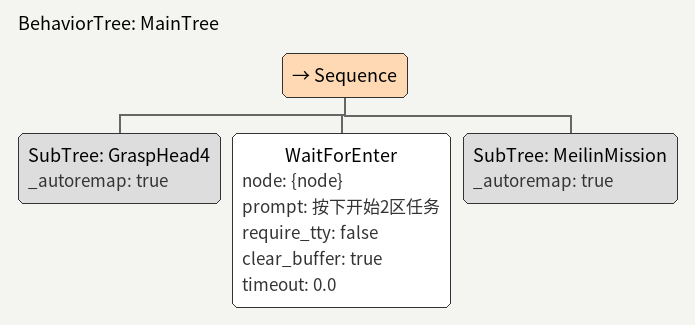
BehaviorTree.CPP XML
<?xml version="1.0"?>
<root BTCPP_format="4" main_tree_to_execute="MainTree">

  <include path="grasp_head_3.xml"/>
  <include path="meilin_mission.xml"/>

  <BehaviorTree ID="MainTree">
    <Sequence>
      <SubTree ID="GraspHead4"    _autoremap="true"/>
      <WaitForEnter node="{node}"
                prompt="按下开始2区任务"
                require_tty="false"
                clear_buffer="true"
                timeout="0.0"/>
      <SubTree ID="MeilinMission" _autoremap="true"/>
    </Sequence>
  </BehaviorTree>

</root>
